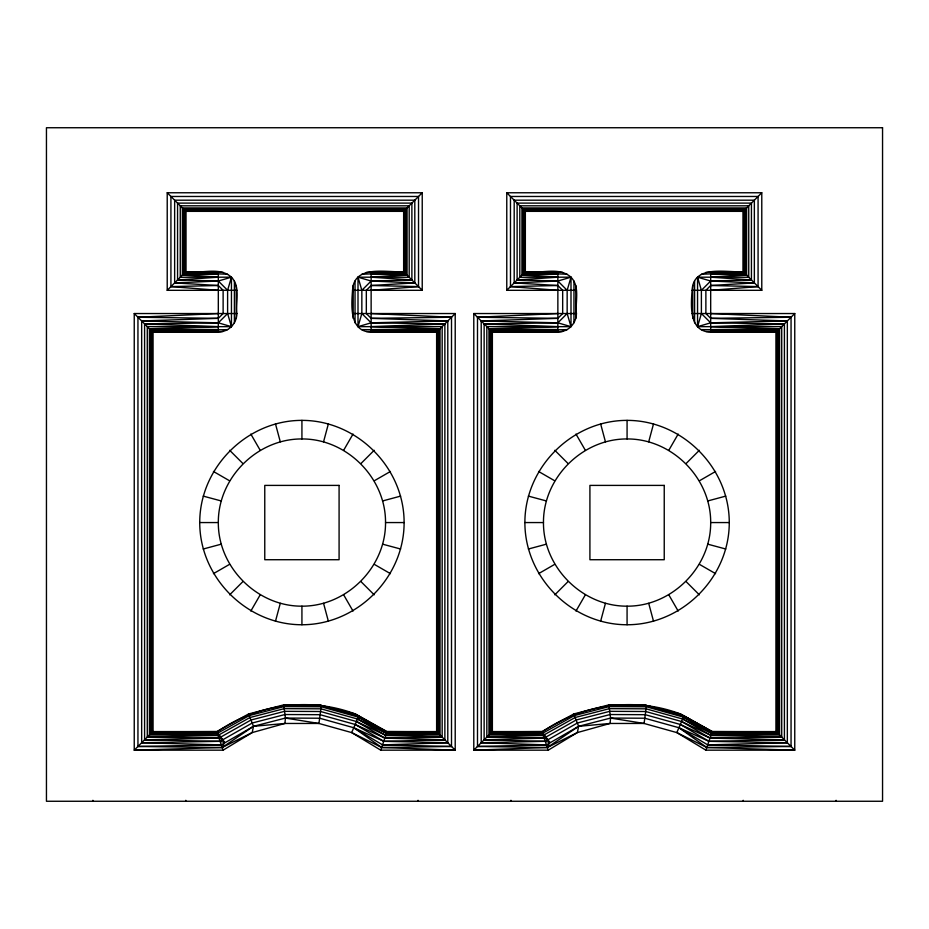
<?xml version="1.0" encoding="UTF-8"?>
<svg xmlns="http://www.w3.org/2000/svg" width="929" height="929" viewBox="0 0 929 929"><rect width="100%" height="100%" fill="white"/><g stroke="black" fill="none" stroke-linecap="round" stroke-linejoin="round"><path stroke-width="1.39" d="M236.895 313.537C236.941 323.164 228.325 332.837 218.315 331.479L152.553 331.85L152.553 731.855L216.782 731.587L248.566 713.971L283.751 704.867L285.435 718.059L284.924 723.459L252.189 732.586L222.159 747.508L134.24 750.167L134.24 313.537L236.895 313.537C235.513 301.658 240.774 286.91 231.449 277.179C219.035 266.158 200.49 274.287 185.8 271.732L167.22 290.312L236.895 290.312M576.444 313.537C576.491 323.164 567.874 332.837 557.864 331.479L492.103 331.85L492.103 731.855L541.932 731.587L573.716 713.971L608.901 704.867L610.585 718.059L610.074 723.459L577.339 732.586L547.309 747.508L473.79 750.167L473.79 313.537L576.444 313.537C575.063 301.658 580.323 286.91 570.998 277.179C558.584 266.158 540.039 274.287 525.349 271.732L506.769 290.312L576.444 290.312M199.735 522.562C199.665 467.519 246.882 420.303 301.925 420.372C356.968 420.303 404.185 467.519 404.115 522.562C404.185 577.606 356.968 624.822 301.925 624.752C246.882 624.822 199.665 577.606 199.735 522.562L218.315 522.562C218.036 567.305 257.182 606.451 301.925 606.172C346.668 606.451 385.814 567.305 385.535 522.562C385.814 477.82 346.668 438.674 301.925 438.952C257.182 438.674 218.036 477.82 218.315 522.562M352.555 290.312C353.786 264.045 387.288 272.824 403.65 271.732L422.231 290.312L352.555 290.312C351.394 305.386 349.199 331.676 371.135 332.117L436.63 332.117L455.21 313.537L352.555 313.537M524.885 522.562C524.815 467.519 572.032 420.303 627.075 420.372C682.118 420.303 729.335 467.519 729.265 522.562C729.335 577.606 682.118 624.822 627.075 624.752C572.032 624.822 524.815 577.606 524.885 522.562L543.465 522.562C543.186 477.82 582.332 438.674 627.075 438.952C671.818 438.674 710.964 477.82 710.685 522.562C710.964 567.305 671.818 606.451 627.075 606.172C582.332 606.451 543.186 567.305 543.465 522.562M692.105 290.312C693.336 264.045 726.838 272.824 743.2 271.732L761.78 290.312L692.105 290.312C690.944 305.386 688.749 331.676 710.685 332.117L776.179 332.117L794.759 313.537L692.105 313.537M283.751 704.867L320.099 704.867L321.376 705.483L318.926 723.459L284.924 723.459L253.489 726.315L221.253 744.884L137.945 746.463L137.945 317.242L218.315 313.537M608.901 704.867L645.249 704.867L646.526 705.483L644.076 723.459L610.074 723.459L578.639 726.315L546.403 744.884L477.494 746.463L477.494 317.242L557.864 313.537M275.472 621.269L280.291 603.327M323.559 441.798L328.378 423.856M600.622 621.269L605.441 603.327M648.709 441.798L653.528 423.856M222.542 739.438L218.942 738.114L147.281 737.127L147.281 326.578L231.449 326.671L227.605 313.537L227.605 290.312L231.449 277.179L180.261 277.272L180.261 205.808L409.19 205.808L409.19 277.272L358.002 277.179L358.002 326.671L442.169 326.578L442.169 737.127L384.908 738.114L355.168 724.469L320.122 714.691L284.982 714.529L252.177 723.017L220.034 741.33L141.661 742.747L141.661 320.958L218.315 318.345L223.123 313.537L223.123 290.312L218.315 285.505L174.64 282.892L174.64 200.188L167.22 192.767L167.22 290.312M422.231 290.312L422.231 192.767L403.65 211.347L185.8 211.347L174.64 200.188L414.81 200.188L414.81 282.892L371.135 281.022L358.002 277.179L361.846 290.312L361.846 313.537L358.002 326.671L371.135 322.827L447.79 320.958L447.79 742.747L382.597 744.884L353.763 727.732L319.634 718.222L285.435 718.059L253.489 726.315L222.159 747.508L137.945 746.463M547.692 739.438L544.092 738.114L486.831 737.127L486.831 326.578L570.998 326.671L567.154 313.537L567.154 290.312L570.998 277.179L519.81 277.272L519.81 205.808L748.739 205.808L748.739 277.272L697.551 277.179L697.551 326.671L781.719 326.578L781.719 737.127L710.058 738.114L680.318 724.469L645.272 714.691L610.132 714.529L577.327 723.017L545.184 741.33L481.21 742.747L481.21 320.958L557.864 318.345L562.672 313.537L562.672 290.312L557.864 285.505L514.19 282.892L514.19 200.188L754.36 200.188L761.78 192.767L761.78 290.312M506.769 290.312L506.769 192.767L525.349 211.347L743.2 211.347L754.36 200.188L754.36 282.892L710.685 281.022L697.551 277.179L701.395 290.312L701.395 313.537L697.551 326.671L710.685 322.827L787.339 320.958L787.339 742.747L707.747 744.884L678.913 727.732L644.784 718.222L610.585 718.059L578.639 726.315L547.309 747.508L477.494 746.463M705.901 750.167L794.759 750.167L776.179 731.587L712.218 731.587L705.901 750.167L676.811 732.586L644.076 723.459L610.585 718.059M380.751 750.167L387.068 731.587L436.63 731.587L455.21 750.167L380.751 750.167L351.661 732.586L318.926 723.459L285.435 718.059M794.759 313.537L794.759 750.167L706.841 747.508L676.811 732.586L684.011 715.934L680.434 713.971C634.739 696.564 582.1 703.996 542.199 731.947L491.383 732.575L491.383 331.13L567.154 329.632M223.099 750.167L222.159 747.508L224.644 742.306L216.782 731.587L152.82 731.587L134.24 750.167L223.099 750.167L252.189 732.586L253.489 726.315L248.566 713.971M548.249 750.167L547.309 747.508L549.794 742.306L541.932 731.587L492.37 731.587L473.79 750.167L548.249 750.167L577.339 732.586L578.639 726.315L573.716 713.971M250.83 611.061L260.12 594.966M343.73 450.159L353.02 434.064M575.98 611.061L585.27 594.966M668.88 450.159L678.17 434.064M227.605 313.537L218.315 322.827L144.587 323.884L144.587 739.821L220.034 741.33L224.644 742.306M361.846 290.312L371.135 281.022L411.884 279.966L411.884 203.114L177.567 203.114L177.567 279.966L218.315 281.022L231.449 277.179L231.449 326.671L218.315 322.827L141.661 320.958M414.81 282.892L371.135 285.505L366.328 290.312L366.328 313.537L371.135 318.345L447.79 320.958M229.66 594.827L242.806 581.682M361.044 463.443L374.19 450.298M567.154 313.537L557.864 322.827L484.137 323.884L484.137 739.821L545.184 741.33L549.794 742.306M701.395 290.312L710.685 281.022L751.433 279.966L751.433 203.114L517.116 203.114L517.116 279.966L557.864 281.022L570.998 277.179L570.998 326.671L557.864 322.827L481.21 320.958M754.36 282.892L710.685 285.505L705.877 290.312L705.877 313.537L710.685 318.345L787.339 320.958M554.81 594.827L567.956 581.682M686.194 463.443L699.34 450.298M442.169 737.127L385.814 735.396L356.446 721.519L320.551 711.509L284.576 711.335L250.981 720.021L218.942 738.114L144.587 739.821M781.719 737.127L710.964 735.396L681.596 721.519L645.701 711.509L609.726 711.335L576.131 720.021L544.092 738.114L484.137 739.821M147.281 737.127L218.036 735.396L249.982 717.513L284.239 708.653L320.923 708.827L357.526 719.023L386.499 733.329L438.685 733.643L438.685 330.062L361.846 329.632M486.831 737.127L543.186 735.396L575.132 717.513L609.389 708.653L646.073 708.827L682.676 719.023L711.649 733.329L778.235 733.643L778.235 330.062L701.395 329.632M227.605 329.632L151.833 331.13L151.833 732.575L217.049 731.947C256.95 703.996 309.589 696.564 355.284 713.971L386.928 732.029L437.617 732.575L437.617 331.13L371.135 329.632L440.044 328.703L440.044 735.002L385.814 735.396L357.526 719.023M220.637 736.848L218.036 735.396L149.406 735.002L149.406 328.703L218.315 329.632L150.765 330.062L150.765 733.643L217.351 733.329L249.216 715.585L283.972 706.597L321.202 706.772L358.339 717.13L386.928 732.029L436.897 731.855L436.897 331.85L366.328 331.479M545.787 736.848L543.186 735.396L488.956 735.002L488.956 328.703L557.864 329.632L490.315 330.062L490.315 733.643L542.501 733.329L574.366 715.585L609.122 706.597L646.352 706.772L683.489 717.13L712.078 732.029L777.167 732.575L777.167 331.13L710.685 329.632L779.594 328.703L779.594 735.002L710.964 735.396L682.676 719.023M213.426 573.657L229.521 564.367M374.329 480.757L390.424 471.467M538.576 573.657L554.671 564.367M699.479 480.757L715.574 471.467M203.219 549.016L221.16 544.197M382.69 500.928L400.631 496.109M528.369 549.016L546.31 544.197M707.84 500.928L725.781 496.109M223.123 331.479L218.315 332.117L152.82 332.117L134.24 313.537M562.672 331.479L557.864 332.117L492.37 332.117L473.79 313.537M371.135 290.312L418.526 286.608L418.526 196.472L170.924 196.472L170.924 286.608L218.315 290.312M710.685 290.312L758.076 286.608L758.076 196.472L510.474 196.472L510.474 286.608L557.864 290.312M177.567 279.966L218.315 277.179L182.386 275.147L182.386 207.933L407.065 207.933L407.065 275.147L371.135 277.179L411.884 279.966M517.116 279.966L557.864 277.179L521.935 275.147L521.935 207.933L746.614 207.933L746.614 275.147L710.685 277.179L751.433 279.966M227.605 274.218L184.813 272.72L184.813 210.36L404.638 210.36L404.638 272.72L361.846 274.218M567.154 274.218L524.362 272.72L524.362 210.36L744.187 210.36L744.187 272.72L701.395 274.218M174.64 282.892L218.315 281.022L227.605 290.312M514.19 282.892L557.864 281.022L567.154 290.312M455.21 313.537L455.21 750.167L381.691 747.508L353.763 727.732L383.816 741.33L444.863 739.821L444.863 323.884L371.135 326.671L440.044 328.703M710.685 313.537L791.055 317.242L791.055 746.463L706.841 747.508L678.913 727.732L708.966 741.33L784.413 739.821L784.413 323.884L710.685 326.671L779.594 328.703M385.814 735.396L438.685 733.643M149.406 328.703L218.315 326.671L144.587 323.884M488.956 328.703L557.864 326.671L484.137 323.884M182.386 275.147L218.315 274.218L183.745 273.788L183.745 209.292L405.706 209.292L405.706 273.788L371.135 274.218L407.065 275.147M521.935 275.147L557.864 274.218L523.294 273.788L523.294 209.292L745.255 209.292L745.255 273.788L710.685 274.218L746.614 275.147M710.964 735.396L778.235 733.643M170.924 286.608L218.315 285.505M510.474 286.608L557.864 285.505M437.617 732.575L386.499 733.329L358.339 717.13M371.135 313.537L451.506 317.242L451.506 746.463L381.691 747.508L351.661 732.586L358.861 715.934L321.376 705.483L283.809 705.308M371.135 318.345L451.506 317.242M710.685 318.345L791.055 317.242M366.328 272.371L403.918 272L403.918 211.08L185.533 211.08L185.533 272L223.123 272.371M705.877 272.371L743.467 272L743.467 211.08L525.082 211.08L525.082 272L562.672 272.371M777.167 732.575L711.649 733.329L683.489 717.13M184.813 272.72L218.315 272.371M524.362 272.72L557.864 272.371M185.533 272L218.315 271.732L218.315 332.117L152.553 331.85M525.082 272L557.864 271.732L557.864 332.117L492.103 331.85M371.135 331.479L437.617 331.13M705.877 331.479L777.167 331.13M436.897 331.85L371.135 332.117L371.135 271.732L403.918 272M608.959 705.308L646.526 705.483L684.011 715.934L712.078 732.029L776.447 731.855L776.447 331.85L710.685 332.117L710.685 271.732L743.467 272M167.22 192.767L422.231 192.767M506.769 192.767L761.78 192.767M385.535 522.562L404.115 522.562M710.685 522.562L729.265 522.562M492.103 731.855L542.072 732.029L547.309 747.508M152.553 731.855L216.921 732.029L222.159 747.508M491.383 331.13L557.864 331.479M151.833 331.13L218.315 331.479M646.526 705.483L680.434 713.971L712.218 731.587L776.447 731.855M436.897 731.855L387.068 731.587L355.284 713.971L321.376 705.483M710.685 331.479L776.447 331.85M710.685 272.371L744.187 272.72M371.135 272.371L404.638 272.72M151.833 732.575L217.351 733.329M477.494 317.242L557.864 318.345M137.945 317.242L218.315 318.345M784.413 323.884L710.685 322.827L701.395 313.537M444.863 323.884L371.135 322.827L361.846 313.537M491.383 732.575L542.501 733.329M787.339 742.747L708.966 741.33L680.318 724.469M707.747 744.884L791.055 746.463M447.79 742.747L383.816 741.33L355.168 724.469M710.685 285.505L758.076 286.608M371.135 285.505L418.526 286.608M784.413 739.821L710.058 738.114L681.596 721.519M382.597 744.884L451.506 746.463M150.765 733.643L218.036 735.396M141.661 742.747L221.253 744.884M444.863 739.821L384.908 738.114L356.446 721.519M490.315 733.643L543.186 735.396M481.21 742.747L546.403 744.884M528.369 496.109L546.31 500.928M707.84 544.197L725.781 549.016M203.219 496.109L221.16 500.928M382.69 544.197L400.631 549.016M684.011 715.934L712.218 731.587M538.576 471.467L554.671 480.757M699.479 564.367L715.574 573.657M213.426 471.467L229.521 480.757M374.329 564.367L390.424 573.657M554.81 450.298L567.956 463.443M686.194 581.682L699.34 594.827M229.66 450.298L242.806 463.443M361.044 581.682L374.19 594.827M575.98 434.064L585.27 450.159M668.88 594.966L678.17 611.061M250.83 434.064L260.12 450.159M343.73 594.966L353.02 611.061M600.622 423.856L605.441 441.798M648.709 603.327L653.528 621.269M275.472 423.856L280.291 441.798M323.559 603.327L328.378 621.269M836.1 800.31L836.1 801.262M776.179 332.117L776.179 731.587M743.2 211.347L743.2 271.732M743.2 800.31L743.2 801.262M694.59 281.022L694.59 322.827M692.744 285.505L692.744 318.345M627.075 420.372L627.075 438.952M627.075 606.172L627.075 624.752M575.806 285.505L575.806 318.345M573.959 281.022L573.959 322.827M525.349 211.347L525.349 271.732M510.95 800.31L510.95 801.262M492.37 332.117L492.37 731.587M436.63 332.117L436.63 731.587M418.05 800.31L418.05 801.262M403.65 211.347L403.65 271.732M355.041 281.022L355.041 322.827M353.194 285.505L353.194 318.345M301.925 420.372L301.925 438.952M301.925 606.172L301.925 624.752M236.256 285.505L236.256 318.345M234.41 281.022L234.41 322.827M185.8 211.347L185.8 271.732M185.8 800.31L185.8 801.262M152.82 332.117L152.82 731.587M92.9 800.31L92.9 801.262M882.55 127.737L46.45 127.737L46.45 801.262L882.55 801.262L882.55 127.737M339.085 485.402L264.765 485.402L264.765 559.722L339.085 559.722L339.085 485.402M664.235 485.402L589.915 485.402L589.915 559.722L664.235 559.722L664.235 485.402"/></g></svg>
